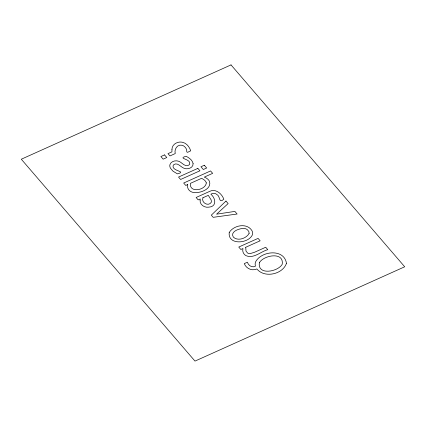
<?xml version="1.0" encoding="UTF-8"?>
<svg xmlns="http://www.w3.org/2000/svg" width="426" height="426" viewBox="0 0 426 426"><rect width="100%" height="100%" fill="white"/><g stroke="black" fill="none" stroke-linecap="round" stroke-linejoin="round"><path stroke-width="0.64" d="M206.312 182.898C205.694 190.342 188.958 193.34 190.459 183.334L201.594 178.324C203.521 179.33 205.731 180.635 206.312 182.898M200.098 200.124C199.554 204.741 204.597 207.931 208.788 207.158C217.01 206.647 215.764 198.362 210.886 194.176C212.723 193.132 215.119 192.925 216.775 194.453C220.577 196.184 218.421 203.963 223.836 199.246C221.808 193.553 215.444 188.132 209.32 191.546L196.114 197.483L198.181 199.89L200.241 198.963L200.098 200.124M171.966 149.265L171.923 151.864L167.977 153.637L169.958 155.937L175.235 153.568C174.053 149.196 177.307 144.095 182.179 145.266C184.341 145.948 186.002 147.763 186.695 149.899C186.375 154.265 188.265 151.592 190.726 150.841C189.479 146.986 186.705 143.216 182.552 142.3A6.944 5.08 2.3 0 0 177.972 142.385C174.772 143.179 171.998 145.809 171.966 149.265M245.733 247.272L245.988 251.063L247.421 252.852A2.966 2.173 2.3 0 0 249.993 253.672L254.711 252.192L265.707 247.245L267.789 249.663C260.909 251.468 253.592 259.067 245.994 255.659C243.416 254.333 242.149 251.287 242.985 248.512L240.844 249.476L238.762 247.059L258.071 238.374L260.153 240.791L245.733 247.272M193.111 163.6C193.351 167.972 187.626 169.686 184.197 168.361C180.709 167.205 177.237 161.539 173.382 164.984L173.089 166.012C172.306 171.374 187.105 171.289 177.413 173.877L173.009 171.177L170.64 168.446A8.754 6.401 2.3 0 1 169.852 164.867C171.167 160.453 177.52 159.659 180.805 162.386C183.148 164.132 186.545 167.477 189.405 164.686L189.719 163.69C190.614 158.685 176.976 158.685 186.146 156.273C189.096 157.854 192.467 160.054 193.111 163.6M202.936 197.749C200.965 202.792 208.655 206.951 211.36 202.148L211.205 200.007L208.298 195.342L202.936 197.749M187.728 184.559C187.025 186.977 188.02 189.586 190.049 191.034A7.359 5.384 2.3 0 0 194.81 192.685C200.939 192.834 211.743 189.155 209.517 181.359A10.416 7.62 2.3 0 0 204.294 177.109L212.659 173.35L210.577 170.933L183.675 183.031L185.757 185.448L187.728 184.559M229.209 232.537C227.708 245.28 248.108 243.789 252.272 235.088A9.143 6.683 2.3 0 0 251.958 230.674C246.958 222.526 233.618 225.216 229.209 232.537M286.453 263.332C282.789 274.365 264.45 278.434 256.889 268.96C252.038 271.255 246.121 268.556 244.274 263.609L247.389 262.208C248.454 265.59 252.006 268.05 255.499 266.175A11.374 8.318 2.3 0 1 255.675 261.686C261.676 250.733 284.334 248.523 286.453 263.332M259.359 262.773C257.363 275.75 278.178 271.713 282.225 264.269C284.169 251.303 263.39 255.307 259.359 262.773M249.135 233.288C246.649 238.352 237.83 241.494 233.363 237.128C229.758 231.504 239.545 228.363 243.826 228.405A5.192 3.797 2.3 0 1 247.266 229.646L248.795 231.419L249.135 233.288M225.966 201.056L211.312 215.151L213.186 217.324L237.117 214.017L234.875 211.408L216.584 214.171L228.134 203.575L225.966 201.056M231.014 64.901L21.3 159.218L194.986 361.099L404.7 266.782L231.014 64.901M164.537 154.899L160.89 156.539L163.142 159.164L166.79 157.524L164.537 154.899M204.315 165.24L200.944 166.758L203.314 169.511L206.685 167.993L204.315 165.24M197.856 168.376L178.542 177.062L180.624 179.479L199.932 170.794L197.856 168.376"/></g></svg>
